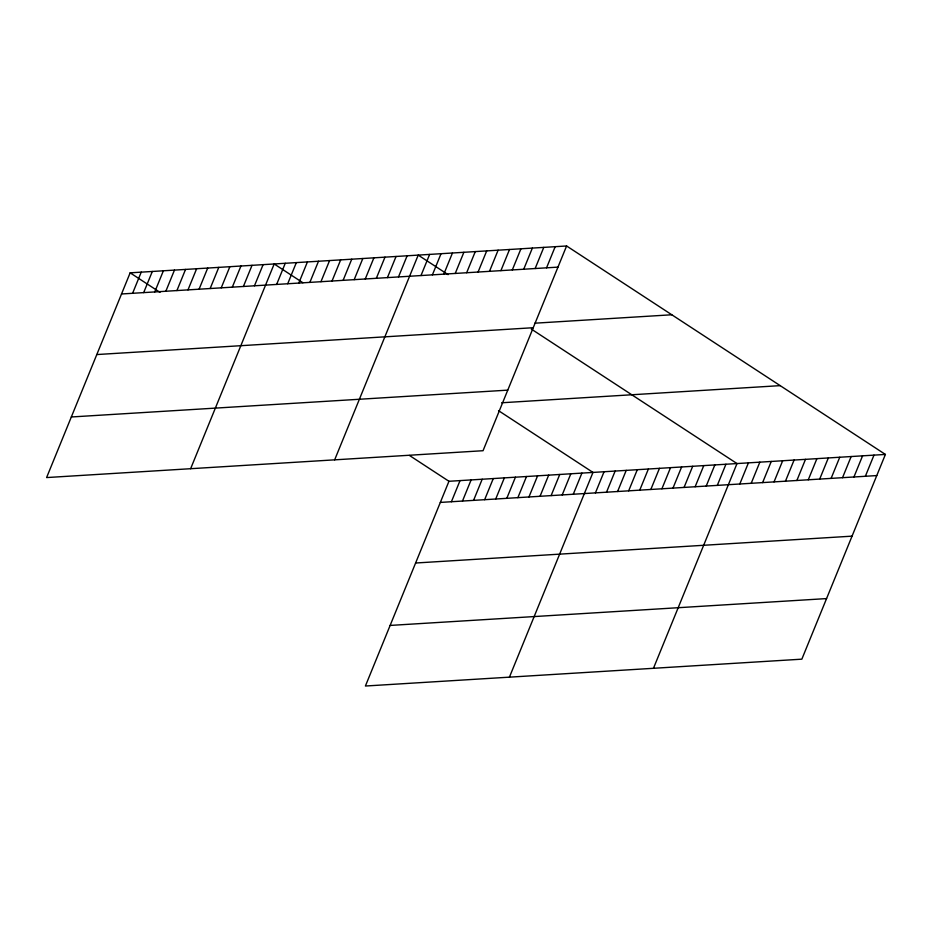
<?xml version="1.0" encoding="UTF-8"?>
<svg xmlns="http://www.w3.org/2000/svg" width="932" height="932" viewBox="0 0 932 932"><rect width="100%" height="100%" fill="white"/><g stroke="black" fill="none" stroke-linecap="round" stroke-linejoin="round"><path stroke-width="1.4" d="M566.598 245.978L130.154 272.831L46.6 477.568L483.044 450.715L566.598 245.978L885.4 454.432L801.846 659.169L365.402 686.022L448.956 481.285L885.4 454.432M132.6 293.289L141.233 272.144M143.679 292.613L152.312 271.468M154.759 291.926L163.391 270.781M165.838 291.25L174.47 270.105M176.917 290.563L185.55 269.418M187.996 289.887L196.629 268.742M199.075 289.2L207.708 268.055M210.154 288.524L218.787 267.379M221.234 287.837L229.866 266.692M232.313 287.161L240.945 266.016M243.392 286.474L252.024 265.329M254.471 285.798L263.104 264.653M190.629 468.714L274.183 263.966L302.877 282.734M276.629 284.435L285.262 263.29M287.708 283.747L296.341 262.603M298.788 283.072L307.42 261.927M309.867 282.384L318.499 261.24M320.946 281.709L329.578 260.564M332.025 281.021L340.658 259.877M343.104 280.346L351.737 259.201M354.183 279.658L362.816 258.514M365.262 278.983L373.895 257.838M376.342 278.295L384.974 257.15M387.421 277.62L396.053 256.475M398.5 276.932L407.133 255.787M334.658 459.849L418.212 255.112L448.094 274.649M420.996 275.546L429.629 254.413M432.413 274.847L441.034 253.702M443.818 274.148L452.451 253.003M455.235 273.449L463.868 252.304M466.652 272.738L475.285 251.593M478.069 272.039L486.702 250.894M489.486 271.34L498.107 250.195M500.903 270.641L509.524 249.496M512.309 269.93L520.941 248.786M523.726 269.231L532.358 248.087M535.143 268.533L543.775 247.388M546.56 267.822L555.181 246.689M451.403 501.742L460.035 480.597M462.482 501.055L471.114 479.922M473.561 500.379L482.193 479.234M484.64 499.692L493.273 478.559M495.719 499.016L504.352 477.871M506.798 498.329L515.431 477.196M517.877 497.653L526.51 476.508M528.957 496.966L537.589 475.833M540.036 496.29L548.668 475.145M551.115 495.603L559.748 474.47M562.194 494.927L570.827 473.782M573.273 494.24L581.906 473.107M509.431 677.156L592.985 472.419L498.538 410.663M595.432 492.877L604.064 471.743M606.511 492.201L615.143 471.056M617.59 491.513L626.222 470.38M628.669 490.838L637.302 469.693M639.748 490.15L648.381 469.017M650.827 489.475L659.46 468.33M661.906 488.787L670.539 467.654M672.986 488.112L681.618 466.967M684.065 487.424L692.686 466.291M695.144 486.749L703.765 465.604M706.223 486.061L714.844 464.928M717.302 485.386L725.923 464.241M653.46 668.302L737.002 463.565L531.31 329.066M739.798 483.999L748.419 462.855M751.204 483.3L759.836 462.156M762.621 482.601L771.253 461.457M774.038 481.891L782.67 460.746M785.455 481.192L794.087 460.047M796.872 480.493L805.493 459.348M808.277 479.794L816.91 458.649M819.694 479.083L828.327 457.938M831.111 478.384L839.744 457.239M842.528 477.685L851.161 456.54M853.945 476.974L862.566 455.841M865.362 476.275L873.983 455.131M121.521 293.976L557.977 267.123M534.828 323.194L671.809 314.771M96.8 354.556L533.244 327.715M71.321 416.977L507.777 390.135M501.626 402.775L780.201 385.638M440.323 502.418L876.767 475.576M415.602 563.01L852.046 536.156M390.124 625.43L826.567 598.589M130.154 272.831L160.036 292.368M409.498 455.48L448.956 481.285"/></g></svg>
